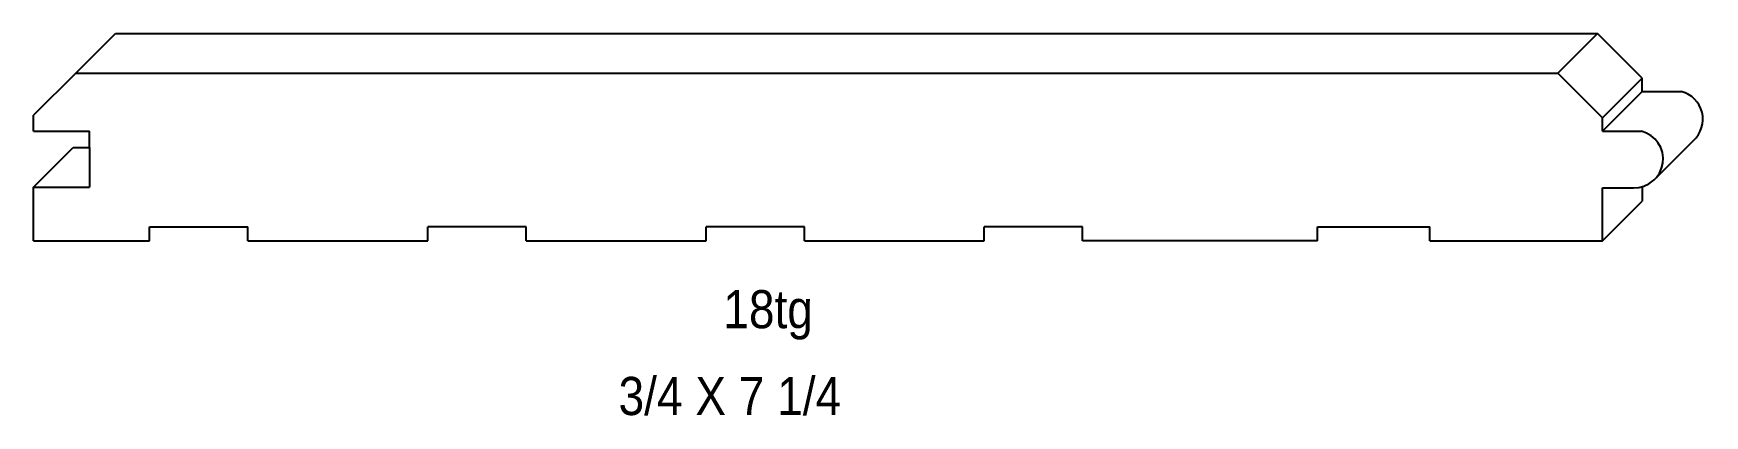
# Model space of a CAD drawing. Extents: x 53.78 to 61.21, y 164.17 to 165.87.
import ezdxf

# ---------------------------------------------------------------- set-up
doc = ezdxf.new("R2010")
doc.units = 0
doc.header["$LTSCALE"] = 5
doc.layers.add('PROFILE', color=7, linetype='CONTINUOUS')
doc.styles.add('TXT', font='TXT', dxfattribs={"height": 3.5})

msp = doc.modelspace()

# ---------------------------------------------------------------- linework, layer by layer
at = {"layer": 'PROFILE', "color": 1, "linetype": 'CONTINUOUS'}
for p, q in [((53.9679, 165.6953), (54.1447, 165.872)), ((54.1447, 165.872), (60.7307, 165.872)), ((60.554, 165.6953), (60.7307, 165.872)), ((60.9294, 165.6733), (60.7307, 165.872)), ((53.9679, 165.6953), (53.78, 165.5073)), ((53.9679, 165.6953), (60.554, 165.6953)), ((60.7526, 165.4966), (60.554, 165.6953)), ((60.7526, 165.4966), (60.9294, 165.6733)), ((60.9294, 165.6129), (60.9294, 165.6733)), ((60.7526, 165.4361), (60.9294, 165.6129)), ((60.9294, 165.6129), (61.1032, 165.6129)), ((53.78, 165.4361), (53.78, 165.5073)), ((53.78, 165.4361), (53.78, 165.4966)), ((60.7526, 165.4361), (60.7526, 165.4966)), ((53.78, 165.4361), (54.0291, 165.4361)), ((54.0291, 165.3641), (54.0291, 165.4361)), ((60.7526, 165.4361), (60.9265, 165.4361)), ((60.9807, 165.2183), (61.1574, 165.3951)), ((53.78, 165.1874), (53.9567, 165.3641)), ((53.9567, 165.3641), (54.0291, 165.3641)), ((54.0291, 165.3641), (54.0291, 165.1874)), ((53.78, 165.1874), (54.0291, 165.1874)), ((53.78, 164.949), (53.78, 165.1874)), ((60.7526, 164.949), (60.7526, 165.1852)), ((60.7526, 165.1852), (60.8909, 165.1852)), ((60.9294, 165.1899), (60.9294, 165.1257)), ((60.7526, 164.949), (60.9294, 165.1257)), ((53.78, 164.949), (54.2958, 164.949)), ((54.2958, 165.011), (54.7326, 165.011)), ((54.2958, 164.949), (54.2958, 165.011)), ((54.7326, 164.949), (54.7326, 165.011)), ((54.7326, 164.949), (55.5324, 164.949)), ((55.5324, 164.949), (55.5324, 165.011)), ((55.9693, 165.011), (55.5324, 165.011)), ((55.9693, 164.949), (55.9693, 165.011)), ((55.9693, 164.949), (56.7691, 164.949)), ((56.7691, 164.949), (56.7691, 165.011)), ((57.206, 165.011), (56.7691, 165.011)), ((57.206, 164.949), (57.206, 165.011)), ((57.206, 164.949), (58.0058, 164.949)), ((58.0058, 164.949), (58.0058, 165.011)), ((58.4427, 165.011), (58.0058, 165.011)), ((58.4427, 164.949), (58.4427, 165.011)), ((59.4859, 164.949), (58.4427, 164.949)), ((59.4859, 165.011), (59.9858, 165.011)), ((59.4859, 164.949), (59.4859, 165.011)), ((59.9858, 164.949), (59.9858, 165.011)), ((59.9858, 164.949), (60.7526, 164.949))]:
    msp.add_line(p, q, dxfattribs=at)
for centre, major_axis, start_param, end_param in [((61.0716, 165.4894), (0.1275, 0), -0.832631, 1.32017), ((60.8949, 165.3126), (0, 0.1275), -3.172497, -0.250626)]:
    msp.add_ellipse(centre, major_axis=major_axis, ratio=1, start_param=start_param, end_param=end_param, dxfattribs=at)

# ---------------------------------------------------------------- texts
at = {"layer": 'PROFILE', "color": 1, "linetype": 'CONTINUOUS', "style": 'TXT', "width": 0.9}
for s, height, p in [('18tg', 0.16996, (56.8459, 164.5596)), ('3/4 X 7 1/4', 0.169956, (56.3803, 164.1732))]:
    msp.add_text(s, height=height, dxfattribs=at).set_placement(p)

doc.saveas('drawing.dxf')
